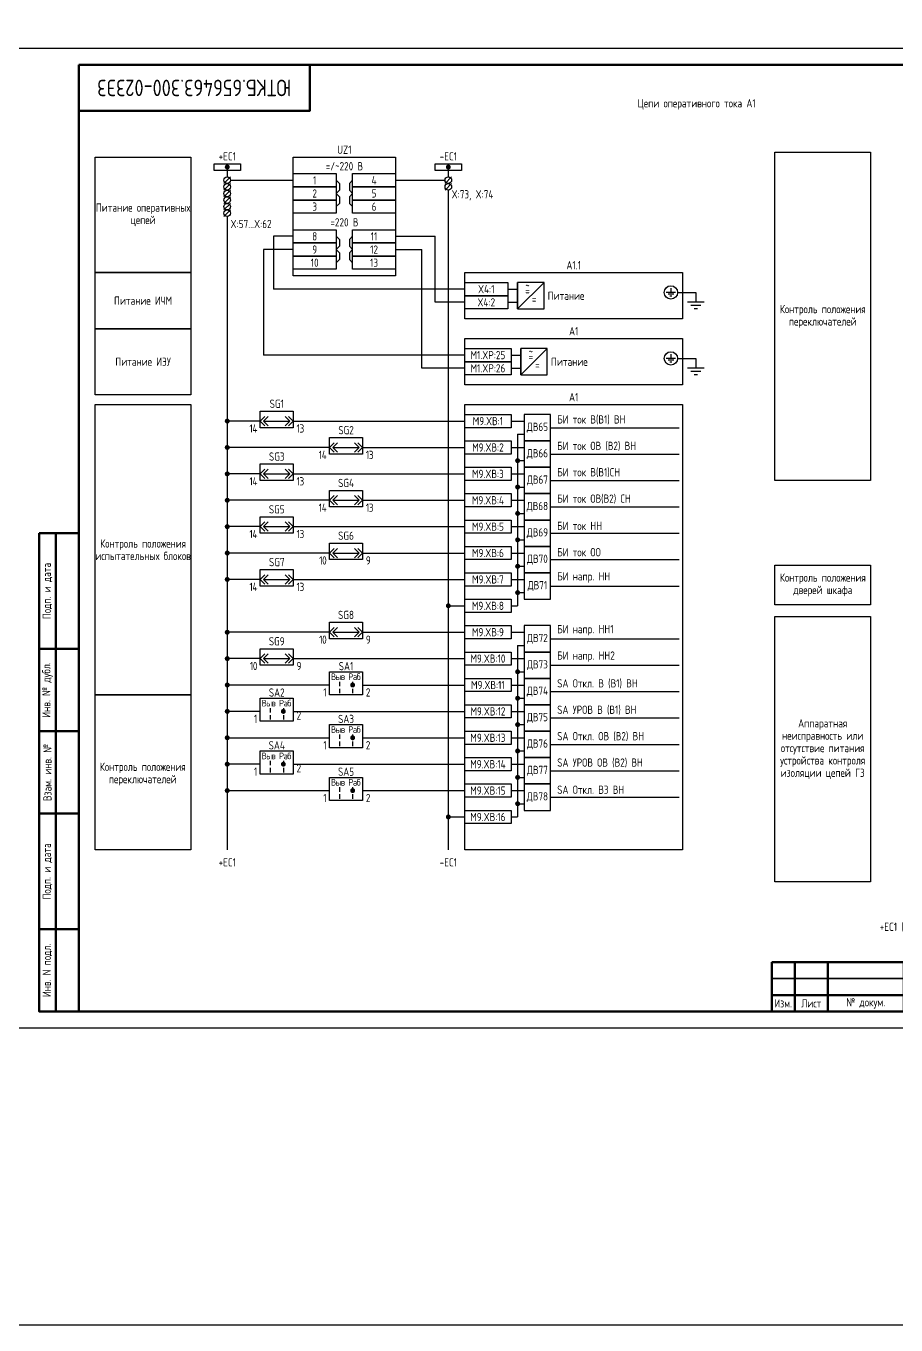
# Model space of a CAD drawing. Header units: millimetres. Extents: x -1117 to 6417, y -90 to 586.
# Drawn here: x 424 to 687.7, y -90 to 303.8 of the extents above; entities that cross this region are included whole.
import ezdxf

# ---------------------------------------------------------------- set-up
doc = ezdxf.new("R2010")
doc.units = ezdxf.units.MM
doc.styles.add('Gost_type_A', font='GOST_A.TTF')

# ---------------------------------------------------------------- blocks, each defined once
blk = doc.blocks.new('POINT')
at = {"const_width": 0.75}
blk.add_lwpolyline([(-0.375, 0, 1), (0.375, 0, 1)], format="xyb", close=True, dxfattribs=at)
blk = doc.blocks.new('Шинка')
blk.add_lwpolyline([(-4, 1), (4, 1), (4, -1), (-4, -1)], close=True)
blk.add_blockref('POINT', (0, 0))
blk = doc.blocks.new('БИ_разъем')
for p, q in [((0, 0), (1.41, 1.41)), ((0, 0), (1.41, 1.41)), ((0, 0), (1.41, -1.41)), ((0, 0), (1.41, -1.41)), ((1, 0), (2.41, 1.41)), ((1, 0), (2.41, -1.41)), ((1, 0), (9, 0)), ((9, 0), (7.59, 1.41)), ((9, 0), (7.59, -1.41)), ((10, 0), (8.59, 1.41)), ((10, 0), (8.59, 1.41)), ((10, 0), (8.59, -1.41)), ((10, 0), (8.59, -1.41))]:
    blk.add_line(p, q)
blk = doc.blocks.new('Переключатель_положение')
for p, q in [((2, 1), (2, -0.34)), ((2, -1.14), (2, -2.49))]:
    blk.add_line(p, q)
blk = doc.blocks.new('Штамп угловой верхний')
at = {"lineweight": 50}
blk.add_lwpolyline([(0, 0), (70, 0), (70, -14), (0, -14)], close=True, dxfattribs=at)
blk = doc.blocks.new('Формат_А3')
blk.add_lwpolyline([(-420, 297), (0, 297), (0, 0), (-420, 0)], close=True)
at = {"lineweight": 50}
blk.add_lwpolyline([(-400, 292), (-5, 292), (-5, 5), (-400, 5)], close=True, dxfattribs=at)
blk = doc.blocks.new('Штамп левый нижний')
at = {"lineweight": 50}
for points in [[(-12, 145), (-7, 145), (-7, 110), (-12, 110)], [(-7, 145), (0, 145), (0, 110), (-7, 110)], [(-12, 110), (-7, 110), (-7, 85), (-12, 85)], [(-7, 110), (0, 110), (0, 85), (-7, 85)], [(-12, 85), (-7, 85), (-7, 60), (-12, 60)], [(-7, 85), (0, 85), (0, 60), (-7, 60)], [(-12, 60), (-7, 60), (-7, 25), (-12, 25)], [(-7, 60), (0, 60), (0, 25), (-7, 25)], [(-12, 25), (-7, 25), (-7, 0), (-12, 0)], [(-7, 25), (0, 25), (0, 0), (-7, 0)]]:
    blk.add_lwpolyline(points, close=True, dxfattribs=at)
at = {"char_height": 2.5, "attachment_point": 5, "rotation": 90, "style": 'Gost_type_A'}
for s, insert, width in [('Подп. и дата', (-9.5, 127.5), 35), ('Инв. № дубл.', (-9.5, 97.5), 25), ('Взам. инв. №', (-9.5, 72.5), 25), ('Подп. и дата', (-9.5, 42.5), 35), ('Инв. N подл.', (-9.5, 12.5), 25)]:
    blk.add_mtext(s, dxfattribs=dict(at, insert=insert, width=width))
blk = doc.blocks.new('Штамп малый нижний')
at = {"lineweight": 50}
for points in [[(-185, 15), (-178, 15), (-178, 5), (-185, 5)], [(-178, 15), (-168, 15), (-168, 5), (-178, 5)], [(-168, 15), (-145, 15), (-145, 5), (-168, 5)], [(-145, 15), (-130, 15), (-130, 5), (-145, 5)], [(-130, 15), (-120, 15), (-120, 5), (-130, 5)], [(-120, 15), (-10, 15), (-10, 0), (-120, 0)], [(-10, 15), (0, 15), (0, 10), (-10, 10)], [(-10, 10), (0, 10), (0, 0), (-10, 0)], [(-185, 5), (-178, 5), (-178, 0), (-185, 0)], [(-178, 5), (-168, 5), (-168, 0), (-178, 0)], [(-168, 5), (-145, 5), (-145, 0), (-168, 0)], [(-145, 5), (-130, 5), (-130, 0), (-145, 0)], [(-130, 5), (-120, 5), (-120, 0), (-130, 0)]]:
    blk.add_lwpolyline(points, close=True, dxfattribs=at)
for points in [[(-185, 15), (-178, 15), (-178, 10), (-185, 10)], [(-178, 15), (-168, 15), (-168, 10), (-178, 10)], [(-168, 15), (-145, 15), (-145, 10), (-168, 10)], [(-145, 15), (-130, 15), (-130, 10), (-145, 10)], [(-130, 15), (-120, 15), (-120, 10), (-130, 10)], [(-185, 10), (-178, 10), (-178, 5), (-185, 5)], [(-178, 10), (-168, 10), (-168, 5), (-178, 5)], [(-168, 10), (-145, 10), (-145, 5), (-168, 5)], [(-145, 10), (-130, 10), (-130, 5), (-145, 5)], [(-130, 10), (-120, 10), (-120, 5), (-130, 5)]]:
    blk.add_lwpolyline(points, close=True)
at = {"char_height": 2.5, "style": 'Gost_type_A'}
for s, insert, width, attachment_point in [('Лист', (-5, 12.5), 10, 5), ('№ докум.', (-156.5, 2.5), 23, 5), ('Подп.', (-137.5, 2.5), 15, 5), ('Дата', (-125, 2.5), 10, 5), ('Изм.', (-181.5, 2.5), 7, 5), ('Лист', (-173, 2.5), 10, 5), ('Копировал', (-75, -2.53), 13.1202, 6), ('Формат', (-30, -2.53), 13.1202, 6)]:
    blk.add_mtext(s, dxfattribs=dict(at, insert=insert, width=width, attachment_point=attachment_point))

msp = doc.modelspace()

# ---------------------------------------------------------------- linework, layer by layer
for p, q in [((485, 261), (485, 258)), ((552, 261), (552, 258)), ((486, 258), (484, 256)), ((486, 256), (484, 254)), ((486.01, 257), (505, 257)), ((536, 257), (551, 257)), ((553, 258), (551, 256)), ((553, 256), (551, 254)), ((486, 254), (484, 252)), ((552, 254), (552, 54)), ((486, 252), (484, 250)), ((486, 250), (484, 248)), ((486, 248), (484, 246)), ((485, 246), (485, 54)), ((505, 240), (499, 240)), ((499, 240), (499, 224)), ((536, 240), (548, 240)), ((548, 220), (548, 240)), ((496, 236), (496, 204)), ((505, 236), (496, 236)), ((536, 236), (544, 236)), ((544, 200), (544, 236)), ((573, 218), (573, 226)), ((573, 218), (581, 226)), ((557, 224), (499, 224)), ((621.48, 223), (627, 223)), ((557, 220), (548, 220)), ((574, 198), (574, 206)), ((574, 198), (582, 206)), ((557, 204), (496, 204)), ((621.48, 203), (627, 203)), ((557, 200), (544, 200)), ((495, 184), (485, 184)), ((505, 184), (557, 184)), ((571, 184), (575, 184)), ((583, 182), (622, 182)), ((573, 180), (575, 180)), ((573, 180), (573, 128)), ((516, 176), (485, 176)), ((526, 176), (557, 176)), ((571, 176), (575, 176)), ((583, 174), (622, 174)), ((573, 172), (575, 172)), ((495, 168), (485, 168)), ((505, 168), (557, 168)), ((571, 168), (575, 168)), ((583, 166), (622, 166)), ((573, 164), (575, 164)), ((516, 160), (485, 160)), ((526, 160), (557, 160)), ((571, 160), (575, 160)), ((583, 158), (622, 158)), ((573, 156), (575, 156)), ((495, 152), (485, 152)), ((505, 152), (557, 152)), ((571, 152), (575, 152)), ((583, 150), (622, 150)), ((573, 148), (575, 148)), ((516, 144), (485, 144)), ((526, 144), (557, 144)), ((571, 144), (575, 144)), ((583, 142), (622, 142)), ((573, 140), (575, 140)), ((495, 136), (485, 136)), ((505, 136), (557, 136)), ((571, 136), (575, 136)), ((583, 134), (622, 134)), ((573, 132), (575, 132)), ((552, 128), (557, 128)), ((571, 128), (573, 128)), ((516, 120), (485, 120)), ((526, 120), (557, 120)), ((571, 120), (575, 120)), ((573, 116), (575, 116)), ((573, 116), (573, 64)), ((583, 118), (622, 118)), ((495, 112), (485, 112)), ((505, 112), (557, 112)), ((571, 112), (575, 112)), ((573, 108), (575, 108)), ((583, 110), (622, 110)), ((516, 104), (485, 104)), ((526, 104), (557, 104)), ((571, 104), (575, 104)), ((573, 100), (575, 100)), ((583, 102), (622, 102)), ((495, 96), (485, 96)), ((505, 96), (557, 96)), ((571, 96), (575, 96)), ((573, 92), (575, 92)), ((583, 94), (622, 94)), ((485, 88), (516, 88)), ((526, 88), (557, 88)), ((571, 88), (575, 88)), ((573, 84), (575, 84)), ((583, 86), (622, 86)), ((495, 80), (485, 80)), ((505, 80), (557, 80)), ((571, 80), (575, 80)), ((573, 76), (575, 76)), ((583, 78), (622, 78)), ((485, 72), (516, 72)), ((526, 72), (557, 72)), ((571, 72), (575, 72)), ((573, 68), (575, 68)), ((583, 70), (622, 70)), ((552, 64), (557, 64)), ((552, 64), (557, 64)), ((571, 64), (573, 64))]:
    msp.add_line(p, q)
at = {"ltscale": 4}
for p, q in [((570, 224), (573, 224)), ((570, 220), (573, 220)), ((571, 204), (574, 204)), ((571, 200), (574, 200))]:
    msp.add_line(p, q, dxfattribs=at)
at = {"ltscale": 4.32}
for p, q in [((620.89, 223), (618.04, 223)), ((620.32, 222.43), (618.61, 222.43)), ((619.75, 221.86), (619.18, 221.86)), ((619.46, 224.28), (619.46, 223)), ((627, 223), (627, 220)), ((629.5, 220), (624.5, 220)), ((628.5, 219), (625.5, 219)), ((627.5, 218), (626.5, 218)), ((620.89, 203), (618.04, 203)), ((620.32, 202.43), (618.61, 202.43)), ((619.75, 201.86), (619.18, 201.86)), ((619.46, 204.28), (619.46, 203)), ((627, 203), (627, 200)), ((629.5, 200), (624.5, 200)), ((628.5, 199), (625.5, 199)), ((627.5, 198), (626.5, 198))]:
    msp.add_line(p, q, dxfattribs=at)
for points in [[(-1117.42, 586), (6417.25, 586), (6417.25, -90), (-1117.42, -90)], [(473.98, 229), (445, 229), (445, 264), (473.98, 264)], [(505, 264), (536, 264), (536, 228), (505, 228)], [(679.97, 165.97), (651, 165.97), (651, 265.49), (679.97, 265.49)], [(505, 259), (518, 259), (518, 255), (505, 255)], [(523, 259), (536, 259), (536, 255), (523, 255)], [(505, 255), (518, 255), (518, 251), (505, 251)], [(523, 255), (536, 255), (536, 251), (523, 251)], [(505, 251), (518, 251), (518, 247), (505, 247)], [(523, 251), (536, 251), (536, 247), (523, 247)], [(505, 242), (518, 242), (518, 238), (505, 238)], [(523, 242), (536, 242), (536, 238), (523, 238)], [(505, 238), (518, 238), (518, 234), (505, 234)], [(523, 238), (536, 238), (536, 234), (523, 234)], [(505, 234), (518, 234), (518, 230), (505, 230)], [(523, 234), (536, 234), (536, 230), (523, 230)], [(473.98, 212), (445, 212), (445, 229), (473.98, 229)], [(557, 229), (623, 229), (623, 215), (557, 215)], [(557, 226), (570, 226), (570, 222), (557, 222)], [(557, 222), (570, 222), (570, 218), (557, 218)], [(473.99, 192), (445, 192), (445, 212), (473.99, 212)], [(557, 209), (623, 209), (623, 195), (557, 195)], [(557, 206), (571, 206), (571, 202), (557, 202)], [(557, 202), (571, 202), (571, 198), (557, 198)], [(474, 101), (445, 101), (445, 189), (474, 189)], [(495, 187), (505, 187), (505, 182), (495, 182)], [(557, 189), (623, 189), (623, 54), (557, 54)], [(557, 186), (571, 186), (571, 182), (557, 182)], [(516, 179), (526, 179), (526, 174), (516, 174)], [(557, 178), (571, 178), (571, 174), (557, 174)], [(495, 171), (505, 171), (505, 166), (495, 166)], [(557, 170), (571, 170), (571, 166), (557, 166)], [(516, 163), (526, 163), (526, 158), (516, 158)], [(557, 162), (571, 162), (571, 158), (557, 158)], [(495, 155), (505, 155), (505, 150), (495, 150)], [(557, 154), (571, 154), (571, 150), (557, 150)], [(516, 147), (526, 147), (526, 142), (516, 142)], [(557, 146), (571, 146), (571, 142), (557, 142)], [(495, 139), (505, 139), (505, 134), (495, 134)], [(557, 138), (571, 138), (571, 134), (557, 134)], [(679.97, 128.35), (651, 128.35), (651, 140.35), (679.97, 140.35)], [(557, 130), (571, 130), (571, 126), (557, 126)], [(516, 123), (526, 123), (526, 118), (516, 118)], [(679.92, 44.3), (651, 44.3), (651, 124.81), (679.92, 124.81)], [(557, 122), (571, 122), (571, 118), (557, 118)], [(495, 115), (505, 115), (505, 110), (495, 110)], [(557, 114), (571, 114), (571, 110), (557, 110)], [(516, 108), (526, 108), (526, 101), (516, 101)], [(557, 106), (571, 106), (571, 102), (557, 102)], [(473.97, 54), (445, 54), (445, 101), (473.97, 101)], [(495, 100), (505, 100), (505, 93), (495, 93)], [(557, 98), (571, 98), (571, 94), (557, 94)], [(516, 92), (526, 92), (526, 85), (516, 85)], [(557, 90), (571, 90), (571, 86), (557, 86)], [(495, 84), (505, 84), (505, 77), (495, 77)], [(557, 82), (571, 82), (571, 78), (557, 78)], [(516, 76), (526, 76), (526, 69), (516, 69)], [(557, 74), (571, 74), (571, 70), (557, 70)], [(557, 66), (571, 66), (571, 62), (557, 62)]]:
    msp.add_lwpolyline(points, close=True)
for points in [[(518, 257), (519, 256), (519, 254), (518, 253)], [(523, 257), (522, 256), (522, 254), (523, 253)], [(518, 253), (519, 252), (519, 250), (518, 249)], [(523, 253), (522, 252), (522, 250), (523, 249)], [(518, 240), (519, 239), (519, 237), (518, 236)], [(523, 240), (522, 239), (522, 237), (523, 236)], [(518, 236), (519, 235), (519, 233), (518, 232)], [(523, 236), (522, 235), (522, 233), (523, 232)]]:
    msp.add_lwpolyline(points)
at = {"ltscale": 4}
for points in [[(573, 218), (581, 218), (581, 226), (573, 226)], [(574, 198), (582, 198), (582, 206), (574, 206)], [(575, 178), (583, 178), (583, 186), (575, 186)], [(575, 170), (583, 170), (583, 178), (575, 178)], [(575, 162), (583, 162), (583, 170), (575, 170)], [(575, 154), (583, 154), (583, 162), (575, 162)], [(575, 146), (583, 146), (583, 154), (575, 154)], [(575, 138), (583, 138), (583, 146), (575, 146)], [(575, 130), (583, 130), (583, 138), (575, 138)], [(575, 114), (583, 114), (583, 122), (575, 122)], [(575, 106), (583, 106), (583, 114), (575, 114)], [(575, 98), (583, 98), (583, 106), (575, 106)], [(575, 90), (583, 90), (583, 98), (575, 98)], [(575, 82), (583, 82), (583, 90), (575, 90)], [(575, 74), (583, 74), (583, 82), (575, 82)], [(575, 66), (583, 66), (583, 74), (575, 74)]]:
    msp.add_lwpolyline(points, close=True, dxfattribs=at)
for centre, radius in [((485, 257), 1), ((485, 255), 1), ((552, 257), 1), ((552, 255), 1), ((485, 253), 1), ((485, 251), 1), ((485, 249), 1), ((485, 247), 1), ((619.46, 223), 2.02), ((619.46, 203), 2.02)]:
    msp.add_circle(centre, radius)

# ---------------------------------------------------------------- block references
at = {"color": 1}
for name, p in [('Формат_А3', (840, 0)), ('Штамп левый нижний', (440, 5)), ('Штамп малый нижний', (835, 5))]:
    msp.add_blockref(name, p, dxfattribs=at)
for name, p in [('Штамп угловой верхний', (440, 292)), ('Шинка', (485, 261)), ('Шинка', (552, 261)), ('БИ_разъем', (495, 184)), ('POINT', (485, 184)), ('БИ_разъем', (516, 176)), ('POINT', (485, 176)), ('БИ_разъем', (495, 168)), ('POINT', (573, 172)), ('POINT', (485, 168)), ('POINT', (573, 164)), ('POINT', (485, 160)), ('БИ_разъем', (516, 160)), ('POINT', (573, 156)), ('POINT', (485, 152)), ('БИ_разъем', (495, 152)), ('POINT', (573, 148)), ('POINT', (485, 144)), ('БИ_разъем', (516, 144)), ('POINT', (573, 140)), ('POINT', (485, 136)), ('БИ_разъем', (495, 136)), ('POINT', (573, 132)), ('POINT', (552, 128)), ('POINT', (485, 120)), ('БИ_разъем', (516, 120)), ('POINT', (485, 112)), ('БИ_разъем', (495, 112)), ('POINT', (573, 108)), ('POINT', (485, 104)), ('Переключатель_положение', (517, 104)), ('POINT', (523, 104)), ('Переключатель_положение', (521, 104)), ('POINT', (573, 100)), ('POINT', (485, 96)), ('Переключатель_положение', (496, 96)), ('POINT', (502, 96)), ('Переключатель_положение', (500, 96)), ('POINT', (573, 92)), ('POINT', (485, 88)), ('Переключатель_положение', (517, 88)), ('POINT', (523, 88)), ('Переключатель_положение', (521, 88)), ('POINT', (573, 84)), ('POINT', (485, 80)), ('Переключатель_положение', (496, 80)), ('POINT', (502, 80)), ('Переключатель_положение', (500, 80)), ('POINT', (573, 76)), ('POINT', (485, 72)), ('Переключатель_положение', (517, 72)), ('POINT', (523, 72)), ('Переключатель_положение', (521, 72)), ('POINT', (573, 68)), ('POINT', (552, 64)), ('POINT', (552, 64))]:
    msp.add_blockref(name, p)

# ---------------------------------------------------------------- texts
at = {"insert": (475, 285), "char_height": 5, "width": 70, "attachment_point": 5, "rotation": 180, "style": 'Gost_type_A'}
msp.add_mtext('ЮТКБ.656463.300-023Э3', dxfattribs=at)
at = {"char_height": 2.5, "line_spacing_factor": 0.9, "style": 'Gost_type_A'}
for s, insert, width, attachment_point in [('Цепи оперативного тока А1', (627.25, 280), 197.5, 5), ('UZ1', (520.5, 265), 31, 8), ('=/~220 В', (520.5, 260), 31, 8), ('X:73, X:74', (553, 254), 16, 1), ('Питание оперативных цепей', (459.49, 246.5), 28.9833, 5), ('X:57...X:62', (486, 245), 16, 1), ('=220 В', (520.5, 243), 31, 8), ('A1.1', (590, 230), 66, 8), ('Питание ИЧМ', (459.49, 220.5), 28.9833, 5), ('Контроль положения\\Pпереключателей', (665.49, 215.73), 28.9737, 5), ('A1', (590, 210), 66, 8), ('Питание ИЭУ', (459.5, 202), 28.9936, 5), ('SG1', (500, 188), 10, 8), ('A1', (590, 190), 66, 8), ('{\\T0.9;14}', (494, 183), 5, 3), ('{\\T0.9;13}', (506, 183), 5, 1), ('SG2', (521, 180), 10, 8), ('SG3', (500, 172), 10, 8), ('{\\T0.9;14}', (515, 175), 5, 3), ('{\\T0.9;13}', (527, 175), 5, 1), ('{\\T0.9;14}', (494, 167), 5, 3), ('{\\T0.9;13}', (506, 167), 5, 1), ('SG4', (521, 164), 10, 8), ('SG5', (500, 156), 10, 8), ('{\\T0.9;14}', (515, 159), 5, 3), ('{\\T0.9;13}', (527, 159), 5, 1), ('{\\T0.9;14}', (494, 151), 5, 3), ('{\\T0.9;13}', (506, 151), 5, 1), ('SG6', (521, 148), 10, 8), ('Контроль положения\\Pиспытательных блоков', (459.5, 145), 28.996, 5), ('SG7', (500, 140), 10, 8), ('{\\T0.9;10}', (515, 143), 5, 3), ('{\\T0.9;9}', (527, 143), 5, 1), ('{\\T0.9;14}', (494, 135), 5, 3), ('{\\T0.9;13}', (506, 135), 5, 1), ('Контроль положения\\Pдверей шкафа', (665.5, 134.35), 29.0042, 5), ('SG8', (521, 124), 10, 8), ('SG9', (500, 116), 10, 8), ('{\\T0.9;10}', (515, 119), 5, 3), ('{\\T0.9;9}', (527, 119), 5, 1), ('{\\T0.9;10}', (494, 111), 5, 3), ('{\\T0.9;9}', (506, 111), 5, 1), ('Аппаратная неисправность или отсутствие питания устройства контроля изоляции цепей ГЗ', (665.46, 84.55), 28.9183, 5), ('Контроль положения\\Pпереключателей', (459.39, 77), 28.7744, 5)]:
    msp.add_mtext(s, dxfattribs=dict(at, insert=insert, width=width, attachment_point=attachment_point))
at = {"style": 'Gost_type_A'}
for s, insert, char_height, width, attachment_point in [('+EC1', (485, 263), 2.5, 10, 8), ('-EC1', (552, 263), 2.5, 10, 8), ('1', (511.5, 257), 2.5, 13, 5), ('4', (529.5, 257), 2.5, 13, 5), ('2', (511.5, 253), 2.5, 13, 5), ('5', (529.5, 253), 2.5, 13, 5), ('3', (511.5, 249), 2.5, 13, 5), ('6', (529.5, 249), 2.5, 13, 5), ('8', (511.5, 240), 2.5, 13, 5), ('11', (529.5, 240), 2.5, 13, 5), ('9', (511.5, 236), 2.5, 13, 5), ('12', (529.5, 236), 2.5, 13, 5), ('10', (511.5, 232), 2.5, 13, 5), ('13', (529.5, 232), 2.5, 13, 5), ('X4:1', (563.5, 224), 2.5, 13, 5), ('~', (576, 225.03), 2.5, 2.7, 5), ('X4:2', (563.5, 220), 2.5, 13, 5), ('=', (576, 223.53), 2.5, 6, 5), ('=', (578, 221), 2.5, 6, 5), ('Питание', (587.67, 221.99), 2.5, 11.3452, 5), ('M1.XP:25', (564, 204), 2.5, 13.9956, 5), ('~', (577, 205.03), 2.5, 2.7, 5), ('M1.XP:26', (564, 200), 2.5, 13.9956, 5), ('=', (577, 203.53), 2.5, 6, 5), ('=', (579, 201), 2.5, 6, 5), ('Питание', (588.67, 201.99), 2.5, 11.3452, 5), ('M9.XВ:1', (564, 184), 2.5, 14, 5), ('БИ ток В(В1) ВН', (585, 183), 2.5, 29.668, 7), ('ДВ65', (579, 182), 2.5, 7.9998, 5), ('M9.XВ:2', (564, 176), 2.5, 14, 5), ('БИ ток ОВ (В2) ВН', (585, 175), 2.5, 30.6324, 7), ('ДВ66', (579, 174), 2.5, 7.9998, 5), ('БИ ток В(В1)СН', (585, 167), 2.5, 30.6324, 7), ('M9.XВ:3', (564, 168), 2.5, 14, 5), ('ДВ67', (579, 166), 2.5, 7.9998, 5), ('БИ ток ОВ(В2) СН', (585, 159), 2.5, 27.8465, 7), ('M9.XВ:4', (564, 160), 2.5, 14, 5), ('ДВ68', (579, 158), 2.5, 7.9998, 5), ('M9.XВ:5', (564, 152), 2.5, 14, 5), ('ДВ69', (579, 150), 2.5, 7.9998, 5), ('\\pxt1;БИ ток НН', (585, 151), 2.5, 27.8465, 7), ('M9.XВ:6', (564, 144), 2.5, 14, 5), ('ДВ70', (579, 142), 2.5, 7.9998, 5), ('БИ ток ОО', (585, 143), 2.5, 27.8465, 7), ('БИ напр. НН', (585, 135), 2.5, 33.5921, 7), ('M9.XВ:7', (564, 136), 2.5, 14, 5), ('ДВ71', (579, 134), 2.5, 7.9998, 5), ('M9.XВ:8', (564, 128), 2.5, 14, 5), ('БИ напр. НН1', (585, 119), 2.5, 33.1929, 7), ('M9.XВ:9', (564, 120), 2.5, 14, 5), ('ДВ72', (579, 118), 2.5, 7.9998, 5), ('SA1', (521, 108.46), 2.5, 10, 8), ('M9.XВ:10', (564, 112), 2.5, 14, 5), ('ДВ73', (579, 110), 2.5, 7.9998, 5), ('\\pxt9;БИ напр. НН2 ', (585, 111), 2.5, 39.1584, 7), ('{\\T0.9;Выв}', (518.5, 106.5), 2, 5, 5), ('{\\T0.9;Раб}', (523.5, 106.5), 2, 5, 5), ('SA2', (500, 100.46), 2.5, 10, 8), ('{\\T0.9;1}', (515, 103), 2.5, 5, 3), ('{\\T0.9;2}', (527, 103), 2.5, 5, 1), ('M9.XВ:11', (564, 104), 2.5, 14, 5), ('ДВ74', (579, 102), 2.5, 7.9998, 5), ('SA Откл. В (В1) ВН', (585, 103), 2.5, 36.1092, 7), ('{\\T0.9;Выв}', (497.5, 98.5), 2, 5, 5), ('{\\T0.9;Раб}', (502.5, 98.5), 2, 5, 5), ('{\\T0.9;1}', (494, 95), 2.5, 5, 3), ('SA3', (521, 92.46), 2.5, 10, 8), ('M9.XВ:12', (564, 96), 2.5, 14, 5), ('ДВ75', (579, 94), 2.5, 7.9998, 5), ('SA УРОВ В (В1) ВН', (585, 95), 2.5, 36.4793, 7), ('{\\T0.9;Выв}', (518.5, 90.5), 2, 5, 5), ('{\\T0.9;Раб}', (523.5, 90.5), 2, 5, 5), ('SA4', (500, 84.46), 2.5, 10, 8), ('{\\T0.9;1}', (515, 87), 2.5, 5, 3), ('{\\T0.9;2}', (527, 87), 2.5, 5, 1), ('M9.XВ:13', (564, 88), 2.5, 14, 5), ('ДВ76', (579, 86), 2.5, 7.9998, 5), ('SA Откл. ОВ (В2) ВН', (585, 87), 2.5, 27.8465, 7), ('{\\T0.9;Выв}', (497.5, 82.5), 2, 5, 5), ('{\\T0.9;Раб}', (502.5, 82.5), 2, 5, 5), ('{\\T0.9;1}', (494, 79), 2.5, 5, 3), ('SA5', (521, 76.46), 2.5, 10, 8), ('M9.XВ:14', (564, 80), 2.5, 14, 5), ('ДВ77', (579, 78), 2.5, 7.9998, 5), ('SA УРОВ ОВ (В2) ВН', (585, 79), 2.5, 36.4793, 7), ('{\\T0.9;Выв}', (518.5, 74.5), 2, 5, 5), ('{\\T0.9;Раб}', (523.5, 74.5), 2, 5, 5), ('{\\T0.9;1}', (515, 71), 2.5, 5, 3), ('{\\T0.9;2}', (527, 71), 2.5, 5, 1), ('M9.XВ:15', (564, 72), 2.5, 14, 5), ('ДВ78', (579, 70), 2.5, 7.9998, 5), ('SA Откл. В3 ВН', (585, 71), 2.5, 27.7324, 7), ('M9.XВ:16', (564, 64), 2.5, 14, 5), ('+EC1', (485, 49), 2.5, 18, 8), ('-EC1', (552, 49), 2.5, 20, 8), ('+EC1 (лист 3)', (691, 29.21), 2.5, 18, 8)]:
    msp.add_mtext(s, dxfattribs=dict(at, insert=insert, char_height=char_height, width=width, attachment_point=attachment_point))
at = {"char_height": 2.5, "attachment_point": 1, "style": 'Gost_type_A'}
for insert in [(506, 96), (506, 80)]:
    msp.add_mtext('{\\T0.9;2}', dxfattribs=dict(at, insert=insert))

doc.saveas('drawing.dxf')
